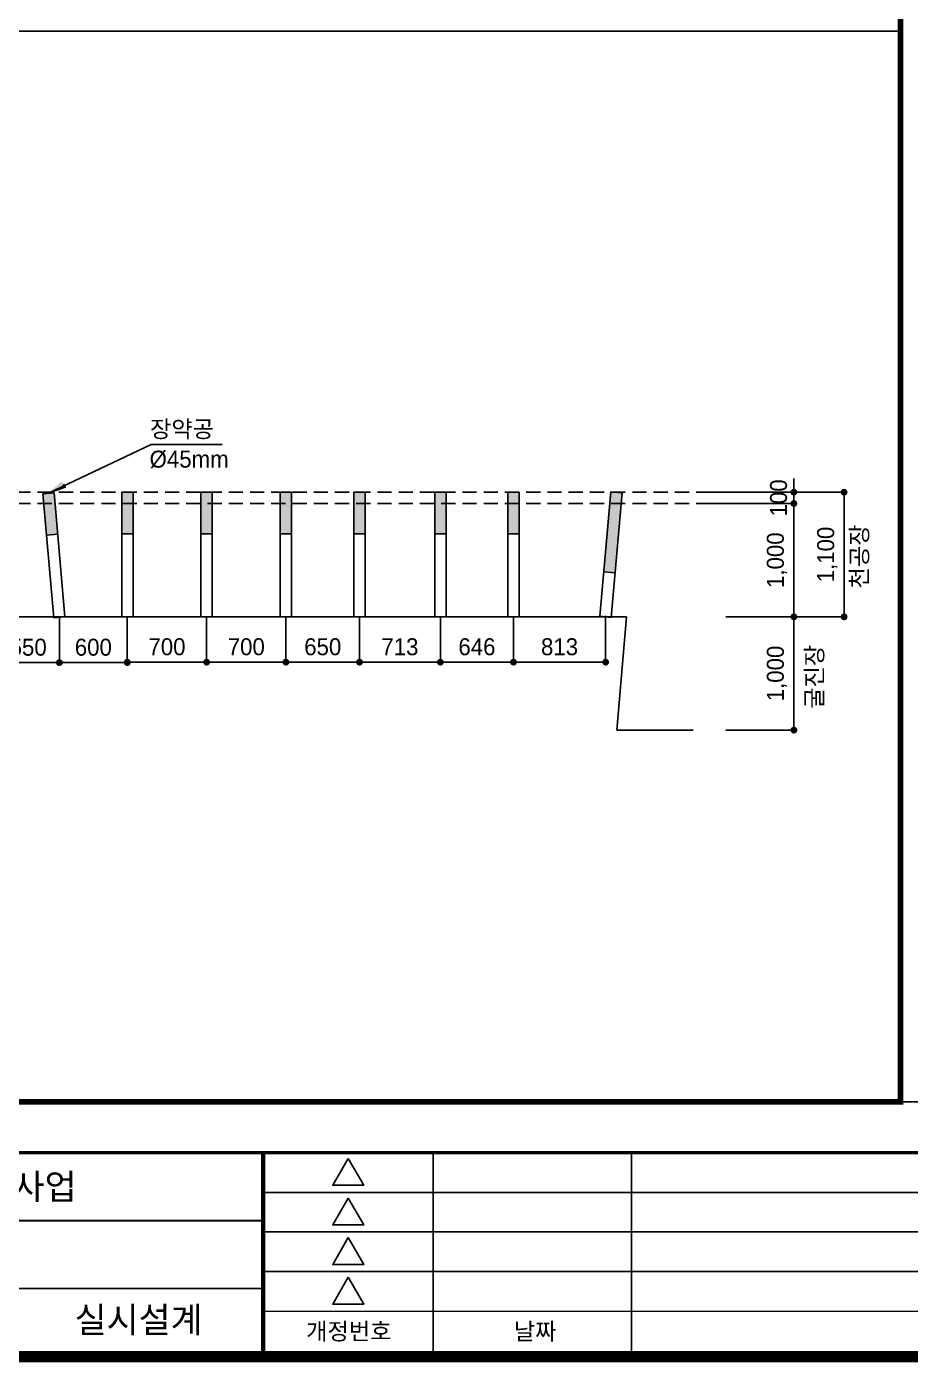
# Model space of a CAD drawing. Extents: x -689 to 317106, y 182884 to 219577.
# Drawn here: x 246168 to 253967, y 183834 to 195623 of the extents above; entities that cross this region are included whole.
import ezdxf
from ezdxf.enums import TextEntityAlignment as Align

# ---------------------------------------------------------------- set-up
doc = ezdxf.new("R2010")
doc.units = 0
doc.header["$LTSCALE"] = 500
doc.header["$MEASUREMENT"] = 0
doc.linetypes.add('HIDDEN', pattern=[0.375, 0.25, -0.125])
doc.layers.get('DEFPOINTS').update_dxf_attribs({"color": 55})
doc.layers.add('0-251', color=7, linetype='Continuous', true_color=0x6e6e6e)
for name, color, linetype in [('A-DIM01', 1, 'Continuous'), ('CS-EXCV', 3, 'CFZ008'), ('CX-BORD-LIN1', 7, 'Continuous'), ('CX-BORD-LIN2', 7, 'Continuous'), ('CZ-TEX0', 7, 'Continuous'), ('CZ-TEX1', 7, 'Continuous'), ('CZ-TEX2', 7, 'Continuous'), ('CZ-TEX3', 7, 'Continuous'), ('발파공(심발)', 4, 'Continuous')]:
    doc.layers.add(name, color=color, linetype=linetype)
doc.styles.add('GTXT', font='')
doc.styles.add('TB_BTXT', font='')
doc.styles.add('TB_TEXT', font='')
doc.styles.add('돋움', font='')
doc.styles.add('돋움체', font='')
doc.styles.get('GTXT').set_extended_font_data('Dotum')
doc.styles.get('TB_BTXT').set_extended_font_data('Dotum')
doc.styles.get('TB_TEXT').set_extended_font_data('Dotum')
doc.styles.get('돋움').set_extended_font_data('Dotum')
doc.styles.get('돋움체').set_extended_font_data('Dotum')
doc.linetypes.add('CFZ008', pattern='A,0.9,-0.2,[106,KHCLINE.shx,S=0.00606,R=180,X=0,Y=0],0.9', length=2)
doc.dimstyles.new('D_50', dxfattribs={"dimscale": 50, "dimtxt": 3, "dimasz": 1.2, "dimexe": 0, "dimexo": 0, "dimgap": 1.2, "dimtad": 1, "dimdec": 0, "dimrnd": 0.0005, "dimdsep": 46, "dimlunit": 6, "dimtxsty": '돋움체', "dimblk": 'DOT', "dimcen": 0.09, "dimclrd": 1, "dimclre": 1, "dimclrt": 1, "dimaunit": 1, "dimadec": 0, "dimazin": 0, "dimtfac": 1, "dimtdec": 0, "dimtix": 1, "dimtmove": 2, "dimatfit": 0, "dimfxl": 1, "dimtvp": 2, "dimtolj": 1, "dimtzin": 0, "dimlwd": -1, "dimlwe": -1, "dimarcsym": 0})

# ---------------------------------------------------------------- blocks, each defined once
blk = doc.blocks.new('_Dot')
at = {"color": 0, "linetype": 'ByBlock', "lineweight": -2}
blk.add_line((-0.5, 0), (-1, 0), dxfattribs=at)
at = {"color": 0, "linetype": 'ByBlock', "const_width": 0.5}
blk.add_lwpolyline([(-0.25, 0, 1), (0.25, 0, 1)], format="xyb", close=True, dxfattribs=at)
blk = doc.blocks.new('*D188')
at = {"layer": 'A-DIM01', "color": 1, "ltscale": 10, "transparency": 16777216}
for p, q in [((245906, 190414), (245906, 190010)), ((246456, 190410), (246456, 190010)), ((246396, 190010), (245966, 190010))]:
    blk.add_line(p, q, dxfattribs=at)
at = {"layer": 'DEFPOINTS', "color": 0, "ltscale": 10, "transparency": 16777216}
for p in [(245906, 190414), (246456, 190410), (245906, 190010)]:
    blk.add_point(p, dxfattribs=at)
at = {"layer": 'A-DIM01', "color": 1, "ltscale": 10, "transparency": 16777216, "xscale": 60, "yscale": 60, "zscale": 60, "rotation": 180}
blk.add_blockref('_Dot', (245906, 190010), dxfattribs=at)
at = {"layer": 'A-DIM01', "color": 1, "ltscale": 10, "transparency": 16777216, "xscale": 60, "yscale": 60, "zscale": 60}
blk.add_blockref('_Dot', (246456, 190010), dxfattribs=at)
at = {"layer": 'A-DIM01', "color": 1, "ltscale": 10, "transparency": 16777216, "insert": (246181, 190145), "char_height": 150, "attachment_point": 5, "style": '돋움체'}
blk.add_mtext('\\A1;550', dxfattribs=at)
blk = doc.blocks.new('*D189')
at = {"layer": 'A-DIM01', "color": 1, "ltscale": 10, "transparency": 16777216}
for p, q in [((250465, 190414), (250465, 190014)), ((251278, 190422), (251278, 190014)), ((251218, 190014), (250525, 190014))]:
    blk.add_line(p, q, dxfattribs=at)
at = {"layer": 'DEFPOINTS', "color": 0, "ltscale": 10, "transparency": 16777216}
for p in [(250465, 190414), (251278, 190422), (250465, 190014)]:
    blk.add_point(p, dxfattribs=at)
at = {"layer": 'A-DIM01', "color": 1, "ltscale": 10, "transparency": 16777216, "xscale": 60, "yscale": 60, "zscale": 60, "rotation": 180}
blk.add_blockref('_Dot', (250465, 190014), dxfattribs=at)
at = {"layer": 'A-DIM01', "color": 1, "ltscale": 10, "transparency": 16777216, "xscale": 60, "yscale": 60, "zscale": 60}
blk.add_blockref('_Dot', (251278, 190014), dxfattribs=at)
at = {"layer": 'A-DIM01', "color": 1, "ltscale": 10, "transparency": 16777216, "insert": (250871, 190149), "char_height": 150, "attachment_point": 5, "style": '돋움체'}
blk.add_mtext('\\A1;813', dxfattribs=at)
blk = doc.blocks.new('*D197')
at = {"layer": 'A-DIM01', "color": 1, "ltscale": 10, "transparency": 16777216}
for p, q in [((252940, 191574), (252940, 191634)), ((252192, 191514), (252940, 191514)), ((252940, 191514), (252940, 191414)), ((252192, 191414), (252940, 191414)), ((252940, 191354), (252940, 191294))]:
    blk.add_line(p, q, dxfattribs=at)
at = {"layer": 'DEFPOINTS', "color": 0, "ltscale": 10, "transparency": 16777216}
for p in [(252192, 191514), (252192, 191414), (252940, 191414)]:
    blk.add_point(p, dxfattribs=at)
at = {"layer": 'A-DIM01', "color": 1, "ltscale": 10, "transparency": 16777216, "xscale": 60, "yscale": 60, "zscale": 60}
for p, rotation in [((252940, 191514), 270), ((252940, 191414), 90)]:
    blk.add_blockref('_Dot', p, dxfattribs=dict(at, rotation=rotation))
at = {"layer": 'A-DIM01', "color": 1, "ltscale": 10, "transparency": 16777216, "insert": (252805, 191464), "char_height": 150, "attachment_point": 5, "rotation": 90, "style": '돋움체'}
blk.add_mtext('\\A1;100', dxfattribs=at)
blk = doc.blocks.new('*D198')
at = {"layer": 'A-DIM01', "color": 1, "ltscale": 10, "transparency": 16777216}
for p, q in [((252340, 190414), (252940, 190414)), ((252940, 190354), (252940, 189474)), ((252340, 189414), (252940, 189414))]:
    blk.add_line(p, q, dxfattribs=at)
at = {"layer": 'DEFPOINTS', "color": 0, "ltscale": 10, "transparency": 16777216}
for p in [(252340, 190414), (252340, 189414), (252940, 189414)]:
    blk.add_point(p, dxfattribs=at)
at = {"layer": 'A-DIM01', "color": 1, "ltscale": 10, "transparency": 16777216, "xscale": 60, "yscale": 60, "zscale": 60}
for p, rotation in [((252940, 190414), 90), ((252940, 189414), 270)]:
    blk.add_blockref('_Dot', p, dxfattribs=dict(at, rotation=rotation))
at = {"layer": 'A-DIM01', "color": 1, "ltscale": 10, "transparency": 16777216, "insert": (252790, 189914), "char_height": 150, "attachment_point": 5, "rotation": 90, "style": '돋움체'}
blk.add_mtext('\\A1;1,000', dxfattribs=at)
blk = doc.blocks.new('*D199')
at = {"layer": 'A-DIM01', "color": 1, "ltscale": 10, "transparency": 16777216}
for p, q in [((252340, 191414), (252940, 191414)), ((252940, 191354), (252940, 190474)), ((252340, 190414), (252940, 190414))]:
    blk.add_line(p, q, dxfattribs=at)
at = {"layer": 'DEFPOINTS', "color": 0, "ltscale": 10, "transparency": 16777216}
for p in [(252340, 191414), (252340, 190414), (252940, 190414)]:
    blk.add_point(p, dxfattribs=at)
at = {"layer": 'A-DIM01', "color": 1, "ltscale": 10, "transparency": 16777216, "xscale": 60, "yscale": 60, "zscale": 60}
for p, rotation in [((252940, 191414), 90), ((252940, 190414), 270)]:
    blk.add_blockref('_Dot', p, dxfattribs=dict(at, rotation=rotation))
at = {"layer": 'A-DIM01', "color": 1, "ltscale": 10, "transparency": 16777216, "insert": (252790, 190914), "char_height": 150, "attachment_point": 5, "rotation": 90, "style": '돋움체'}
blk.add_mtext('\\A1;1,000', dxfattribs=at)
blk = doc.blocks.new('*D200')
at = {"layer": 'A-DIM01', "color": 1, "ltscale": 10, "transparency": 16777216}
for p, q in [((252940, 191514), (253383, 191514)), ((253383, 191454), (253383, 190474)), ((252940, 190414), (253383, 190414))]:
    blk.add_line(p, q, dxfattribs=at)
at = {"layer": 'DEFPOINTS', "color": 0, "ltscale": 10, "transparency": 16777216}
for p in [(252940, 191514), (252940, 190414), (253383, 190414)]:
    blk.add_point(p, dxfattribs=at)
at = {"layer": 'A-DIM01', "color": 1, "ltscale": 10, "transparency": 16777216, "xscale": 60, "yscale": 60, "zscale": 60}
for p, rotation in [((253383, 191514), 90), ((253383, 190414), 270)]:
    blk.add_blockref('_Dot', p, dxfattribs=dict(at, rotation=rotation))
at = {"layer": 'A-DIM01', "color": 1, "ltscale": 10, "transparency": 16777216, "insert": (253234, 190964), "char_height": 150, "attachment_point": 5, "rotation": 90, "style": '돋움체'}
blk.add_mtext('\\A1;1,100', dxfattribs=at)
blk = doc.blocks.new('*D201')
at = {"layer": 'A-DIM01', "color": 1, "ltscale": 10, "transparency": 16777216}
for p, q in [((247056, 190414), (247056, 190014)), ((247756, 190414), (247756, 190014)), ((247696, 190014), (247116, 190014))]:
    blk.add_line(p, q, dxfattribs=at)
at = {"layer": 'DEFPOINTS', "color": 0, "ltscale": 10, "transparency": 16777216}
for p in [(247056, 190414, 0), (247756, 190414, 0), (247056, 190014)]:
    blk.add_point(p, dxfattribs=at)
at = {"layer": 'A-DIM01', "color": 1, "ltscale": 10, "transparency": 16777216, "xscale": 60, "yscale": 60, "zscale": 60, "rotation": 180}
blk.add_blockref('_Dot', (247056, 190014), dxfattribs=at)
at = {"layer": 'A-DIM01', "color": 1, "ltscale": 10, "transparency": 16777216, "xscale": 60, "yscale": 60, "zscale": 60}
blk.add_blockref('_Dot', (247756, 190014), dxfattribs=at)
at = {"layer": 'A-DIM01', "color": 1, "ltscale": 10, "transparency": 16777216, "insert": (247406, 190149), "char_height": 150, "attachment_point": 5, "style": '돋움체'}
blk.add_mtext('\\A1;700', dxfattribs=at)
blk = doc.blocks.new('*D203')
at = {"layer": 'A-DIM01', "color": 1, "ltscale": 10, "transparency": 16777216}
for p, q in [((246456, 190410), (246456, 190010)), ((247056, 190414), (247056, 190010)), ((246996, 190010), (246516, 190010))]:
    blk.add_line(p, q, dxfattribs=at)
at = {"layer": 'DEFPOINTS', "color": 0, "ltscale": 10, "transparency": 16777216}
for p in [(246456, 190410), (247056, 190414), (246456, 190010)]:
    blk.add_point(p, dxfattribs=at)
at = {"layer": 'A-DIM01', "color": 1, "ltscale": 10, "transparency": 16777216, "xscale": 60, "yscale": 60, "zscale": 60, "rotation": 180}
blk.add_blockref('_Dot', (246456, 190010), dxfattribs=at)
at = {"layer": 'A-DIM01', "color": 1, "ltscale": 10, "transparency": 16777216, "xscale": 60, "yscale": 60, "zscale": 60}
blk.add_blockref('_Dot', (247056, 190010), dxfattribs=at)
at = {"layer": 'A-DIM01', "color": 1, "ltscale": 10, "transparency": 16777216, "insert": (246756, 190145), "char_height": 150, "attachment_point": 5, "style": '돋움체'}
blk.add_mtext('\\A1;600', dxfattribs=at)
blk = doc.blocks.new('*D597')
at = {"layer": 'A-DIM01', "color": 1, "ltscale": 10, "transparency": 16777216}
for p, q in [((247756, 190414), (247756, 190014)), ((248456, 190414), (248456, 190014)), ((248396, 190014), (247816, 190014))]:
    blk.add_line(p, q, dxfattribs=at)
at = {"layer": 'DEFPOINTS', "color": 0, "ltscale": 10, "transparency": 16777216}
for p in [(247756, 190414, 0), (248456, 190414), (247756, 190014)]:
    blk.add_point(p, dxfattribs=at)
at = {"layer": 'A-DIM01', "color": 1, "ltscale": 10, "transparency": 16777216, "xscale": 60, "yscale": 60, "zscale": 60, "rotation": 180}
blk.add_blockref('_Dot', (247756, 190014), dxfattribs=at)
at = {"layer": 'A-DIM01', "color": 1, "ltscale": 10, "transparency": 16777216, "xscale": 60, "yscale": 60, "zscale": 60}
blk.add_blockref('_Dot', (248456, 190014), dxfattribs=at)
at = {"layer": 'A-DIM01', "color": 1, "ltscale": 10, "transparency": 16777216, "insert": (248106, 190149), "char_height": 150, "attachment_point": 5, "style": '돋움체'}
blk.add_mtext('\\A1;700', dxfattribs=at)
blk = doc.blocks.new('*D598')
at = {"layer": 'A-DIM01', "color": 1, "ltscale": 10, "transparency": 16777216}
for p, q in [((248456, 190414), (248456, 190014)), ((249106, 190414), (249106, 190014)), ((249046, 190014), (248516, 190014))]:
    blk.add_line(p, q, dxfattribs=at)
at = {"layer": 'DEFPOINTS', "color": 0, "ltscale": 10, "transparency": 16777216}
for p in [(248456, 190414, 0), (249106, 190414), (248456, 190014)]:
    blk.add_point(p, dxfattribs=at)
at = {"layer": 'A-DIM01', "color": 1, "ltscale": 10, "transparency": 16777216, "xscale": 60, "yscale": 60, "zscale": 60, "rotation": 180}
blk.add_blockref('_Dot', (248456, 190014), dxfattribs=at)
at = {"layer": 'A-DIM01', "color": 1, "ltscale": 10, "transparency": 16777216, "xscale": 60, "yscale": 60, "zscale": 60}
blk.add_blockref('_Dot', (249106, 190014), dxfattribs=at)
at = {"layer": 'A-DIM01', "color": 1, "ltscale": 10, "transparency": 16777216, "insert": (248781, 190149), "char_height": 150, "attachment_point": 5, "style": '돋움체'}
blk.add_mtext('\\A1;650', dxfattribs=at)
blk = doc.blocks.new('*D599')
at = {"layer": 'A-DIM01', "color": 1, "ltscale": 10, "transparency": 16777216}
for p, q in [((249106, 190414), (249106, 190014)), ((249819, 190414), (249819, 190014)), ((249759, 190014), (249166, 190014))]:
    blk.add_line(p, q, dxfattribs=at)
at = {"layer": 'DEFPOINTS', "color": 0, "ltscale": 10, "transparency": 16777216}
for p in [(249106, 190414, 0), (249819, 190414), (249106, 190014)]:
    blk.add_point(p, dxfattribs=at)
at = {"layer": 'A-DIM01', "color": 1, "ltscale": 10, "transparency": 16777216, "xscale": 60, "yscale": 60, "zscale": 60, "rotation": 180}
blk.add_blockref('_Dot', (249106, 190014), dxfattribs=at)
at = {"layer": 'A-DIM01', "color": 1, "ltscale": 10, "transparency": 16777216, "xscale": 60, "yscale": 60, "zscale": 60}
blk.add_blockref('_Dot', (249819, 190014), dxfattribs=at)
at = {"layer": 'A-DIM01', "color": 1, "ltscale": 10, "transparency": 16777216, "insert": (249462, 190149), "char_height": 150, "attachment_point": 5, "style": '돋움체'}
blk.add_mtext('\\A1;713', dxfattribs=at)
blk = doc.blocks.new('*D600')
at = {"layer": 'A-DIM01', "color": 1, "ltscale": 10, "transparency": 16777216}
for p, q in [((249819, 190414), (249819, 190014)), ((250465, 190414), (250465, 190014)), ((250405, 190014), (249879, 190014))]:
    blk.add_line(p, q, dxfattribs=at)
at = {"layer": 'DEFPOINTS', "color": 0, "ltscale": 10, "transparency": 16777216}
for p in [(249819, 190414, 0), (250465, 190414), (249819, 190014)]:
    blk.add_point(p, dxfattribs=at)
at = {"layer": 'A-DIM01', "color": 1, "ltscale": 10, "transparency": 16777216, "xscale": 60, "yscale": 60, "zscale": 60, "rotation": 180}
blk.add_blockref('_Dot', (249819, 190014), dxfattribs=at)
at = {"layer": 'A-DIM01', "color": 1, "ltscale": 10, "transparency": 16777216, "xscale": 60, "yscale": 60, "zscale": 60}
blk.add_blockref('_Dot', (250465, 190014), dxfattribs=at)
at = {"layer": 'A-DIM01', "color": 1, "ltscale": 10, "transparency": 16777216, "insert": (250142, 190149), "char_height": 150, "attachment_point": 5, "style": '돋움체'}
blk.add_mtext('\\A1;646', dxfattribs=at)
blk = doc.blocks.new('CXBLKA1')
at = {"layer": 'CX-BORD-LIN1', "color": 7, "const_width": 2}
blk.add_lwpolyline([(821, 20), (25, 20), (25, 574), (821, 574)], close=True, dxfattribs=at)
at = {"layer": 'CX-BORD-LIN1', "color": 7}
for points, const_width in [([(821, 56), (25, 56)], 0.6), ([(305, 20), (305, 56)], 0.8)]:
    blk.add_lwpolyline(points, dxfattribs=dict(at, const_width=const_width))
at = {"layer": 'CX-BORD-LIN2', "color": 7}
for p, q in [((335, 20), (335, 56)), ((370, 20), (370, 56))]:
    blk.add_line(p, q, dxfattribs=at)
for points in [[(320, 55), (317.26, 50.25), (322.74, 50.25)], [(320, 48), (317.26, 43.25), (322.74, 43.25)], [(320, 41), (317.26, 36.25), (322.74, 36.25)], [(320, 34), (317.26, 29.25), (322.74, 29.25)]]:
    blk.add_lwpolyline(points, close=True, dxfattribs=at)
for points in [[(611, 49), (305, 49)], [(611, 42), (305, 42)], [(611, 35), (305, 35)]]:
    blk.add_lwpolyline(points, dxfattribs=at)
for points, const_width in [([(305, 44), (145, 44)], 0.3), ([(305, 32), (145, 32)], 0.3), ([(611, 28), (305, 28)], 0.2)]:
    blk.add_lwpolyline(points, dxfattribs=dict(at, const_width=const_width))
at = {"layer": 'CZ-TEX0', "color": 7, "style": 'TB_BTXT'}
blk.add_attdef('UD_TITLE', text='', height=10, dxfattribs=at).set_placement((423, 553), align=Align.MIDDLE_CENTER)
at = {"layer": 'CZ-TEX1', "color": 7, "style": 'TB_BTXT'}
blk.add_attdef('PI_CNAME', text='', height=5, dxfattribs=at).set_placement((40, 552), align=Align.BOTTOM_LEFT)
blk.add_attdef('UD_SUBTITLE', text='', height=7, dxfattribs=at).set_placement((423, 538), align=Align.MIDDLE_CENTER)
at = {"layer": 'CZ-TEX2', "color": 7, "style": 'TB_TEXT'}
for s, p in [('개정번호', (320.1, 24.5)), ('날짜', (353, 24.5))]:
    blk.add_text(s, height=3, dxfattribs=at).set_placement(p, align=Align.MIDDLE)
at = {"layer": 'CZ-TEX2', "color": 7}
for tag, height, style, p in [('UD_CDNAME', 4, 'TB_BTXT', (42, 544)), ('DA_STDNAME', 3, 'TB_TEXT', (783.49, 13.5))]:
    blk.add_attdef(tag, text='', height=height, dxfattribs=dict(at, style=style)).set_placement(p, align=Align.BOTTOM_LEFT)
at = {"layer": 'CZ-TEX2', "color": 7, "style": 'TB_TEXT'}
for tag, height, p in [('DC_RDATE4', 3.5, (353, 52.5)), ('DC_RAPP4', 3.5, (501.56, 52.5)), ('DC_RCHK4', 3.5, (542.36, 52.5)), ('DC_RDGN4', 3.5, (582.36, 52.5)), ('PI_TITLE', 4.5, (243, 50)), ('DC_RNUM4', 3, (320, 52)), ('UD_CDIST', 4.5, (676, 50)), ('FI_NAME', 4.5, (780, 51)), ('DC_RDATE3', 3.5, (353, 45.4)), ('DC_RAPP3', 3.5, (501.56, 45.4)), ('DC_RCHK3', 3.5, (542.36, 45.4)), ('DC_RDGN3', 3.5, (582.36, 45.4)), ('DC_RNUM3', 3, (320, 45)), ('DI_TITLE', 4.5, (780, 44)), ('PI_CDNAME', 4.5, (243, 38)), ('DC_RDATE2', 3.5, (353, 38.5)), ('DC_RAPP2', 3.5, (501.56, 38.5)), ('DC_RCHK2', 3.5, (542.36, 38.5)), ('DC_RDGN2', 3.5, (582.36, 38.5)), ('DA_HSCALE', 4.5, (658.5, 38)), ('DA_VSCALE', 4.5, (693, 38)), ('DC_RNUM2', 3, (320, 38)), ('DI_SUBTITLE', 3.5, (780, 37)), ('DC_RDATE1', 3.5, (353, 31.5)), ('DC_RAPP1', 3.5, (501.56, 31.5)), ('DC_RCHK1', 3.5, (542.36, 31.5)), ('DC_RDGN1', 3.5, (582.36, 31.5)), ('DC_RNUM1', 3, (320, 31)), ('PA_CCLASS', 4.5, (204, 26.5)), ('PI_STAGE', 4.5, (283, 26.5)), ('DI_DRWNO', 4.5, (676, 26.5)), ('DA_PAGENO', 4.5, (780, 26.5))]:
    blk.add_attdef(tag, text='', height=height, dxfattribs=at).set_placement(p, align=Align.MIDDLE_CENTER)
for tag, p in [('DC_RDES4', (377, 52.5)), ('DC_RDES3', (377, 45.4)), ('DC_RDES2', (377, 38.5)), ('DC_RDES1', (377.03, 31.5))]:
    blk.add_attdef(tag, text='', height=3.5, dxfattribs=at).set_placement(p, align=Align.MIDDLE_LEFT)
at = {"layer": 'CZ-TEX3', "color": 7, "style": 'TB_TEXT', "flags": 1}
for tag, p in [('PI_ID', (24, 16)), ('PI_CCODE', (31, 16)), ('PA_DSDATE', (47, 16)), ('PA_DEDATE', (64, 16)), ('PA_CSDATE', (81, 16)), ('PA_CEDATE', (98, 16)), ('PA_CFDATE', (114, 16)), ('EI_ENAME', (132, 16)), ('EI_DEPT', (146, 16)), ('EI_PERSON', (158, 16)), ('EI_EMAIL', (174, 16)), ('CI_CATEG', (189, 16)), ('CI_ROLE', (204, 16)), ('CI_ONAME', (216, 16)), ('CI_ADDR', (232, 16)), ('CI_TEL', (246, 16)), ('CI_FAX', (257, 16)), ('CI_HPADDR', (270, 16)), ('CI_CODE', (287, 16)), ('CI_DEPT', (300, 16)), ('CI_PERSON', (312, 16)), ('CI_EMAIL', (329, 16)), ('CI_PROLE', (342, 16)), ('DI_MANCODE', (357, 16)), ('DI_CATEG', (377, 16)), ('DI_LDATE', (392, 16)), ('DI_PCLASS', (407, 16)), ('DI_MMCLASS', (424, 16)), ('DI_MSCLASS', (443, 16)), ('DI_ECLASS', (462, 16)), ('DI_FNAME', (478, 16)), ('DC_ONAME', (493, 16)), ('DC_NNAME', (510, 16)), ('FI_CODE', (529, 16)), ('FI_CLASS', (545, 16)), ('FI_ICODE1', (563, 16)), ('FI_ICODE2', (581, 16)), ('------------', (597, 16))]:
    blk.add_attdef(tag, p, '', height=2, dxfattribs=at)

msp = doc.modelspace()

# ---------------------------------------------------------------- hatches: boundary and pattern name
at = {"layer": 'A-DIM01'}
h = msp.add_hatch(color=1, dxfattribs=at)
h.dxf.hatch_style = 1
h.paths.add_polyline_path([(246359.96606, 191505.49465), (246476.16923, 191611.23776), (246492.01845, 191584.87043), (246507.86767, 191558.5031)])
at = {"layer": '발파공(심발)'}
for points in [[(246409.77579, 191509.85244), (246310.15632, 191501.13687), (246342.25704, 191134.22395), (246441.87651, 191142.93953)], [(247106.21418, 191514.03827), (247006.21418, 191514.03827), (247006.21418, 191145.72381), (247106.21418, 191145.72381)], [(247805.64711, 191514.03827), (247705.64711, 191514.03827), (247705.64711, 191145.72381), (247805.64711, 191145.72381)], [(248505.64711, 191514.03827), (248405.64711, 191514.03827), (248405.64711, 191145.72381), (248505.64711, 191145.72381)], [(249155.64711, 191514.03827), (249055.64711, 191514.03827), (249055.64711, 191145.72381), (249155.64711, 191145.72381)], [(249869.07203, 191514.03827), (249769.07203, 191514.03827), (249769.07203, 191145.72381), (249869.07203, 191145.72381)], [(250514.76225, 191514.03827), (250414.76225, 191514.03827), (250414.76225, 191145.72381), (250514.76225, 191145.72381)], [(251424.375, 191509.55528), (251324.77245, 191518.46209), (251263.4071, 190812.15857), (251363.00966, 190803.25177)]]:
    msp.add_hatch(color=253, dxfattribs=at).paths.add_polyline_path(points)

# ---------------------------------------------------------------- linework, layer by layer
at = {"layer": '0-251', "const_width": 50}
msp.add_lwpolyline([(253880.64711, 186134.30698), (235630.64711, 186134.30698), (235630.64711, 208584.30698), (253880.64711, 208584.30698), (253880.64711, 186134.30698)], dxfattribs=at)
at = {"layer": 'A-DIM01'}
msp.add_line((247267.53746, 191935.28307), (246359.96606, 191505.49465), dxfattribs=at)
msp.add_lwpolyline([(247267.53746, 191935.28307), (247893.91894, 191935.28307)], dxfattribs=at)
at = {"layer": 'A-DIM01', "color": 1}
msp.add_lwpolyline([(246359.96606, 191505.49465), (246507.86767, 191558.5031), (246492.01845, 191584.87043)], dxfattribs=at)
at = {"layer": 'A-DIM01', "linetype": 'HIDDEN'}
for points in [[(237639.09446, 191514.03827), (252376.86824, 191514.03827)], [(237639.09446, 191414.03827), (252376.86824, 191414.03827)]]:
    msp.add_lwpolyline(points, dxfattribs=at)
at = {"layer": 'CS-EXCV', "linetype": 'CFZ008', "ltscale": 0.5}
for p, q in [((251462.91796, 190414.03827), (238048.37626, 190414.03827)), ((251378.00533, 189414.03827), (251462.91796, 190414.03827))]:
    msp.add_line(p, q, dxfattribs=at)
at = {"layer": 'CS-EXCV', "color": 3}
msp.add_line((251380.47089, 189414.03827), (252051.24379, 189414.03827), dxfattribs=at)
at = {"layer": 'DEFPOINTS'}
msp.add_line((235630.64711, 195584.30698), (253880.64711, 195584.30698), dxfattribs=at)
for points in [[(235630.64711, 211034.30698), (273680.64711, 211034.30698), (273680.64711, 186134.30698), (235630.64711, 186134.30698)], [(235630.64711, 196184.30698), (253880.64711, 196184.30698), (253880.64711, 186134.30698), (235630.64711, 186134.30698)]]:
    msp.add_lwpolyline(points, close=True, dxfattribs=at)
at = {"layer": '발파공(심발)', "color": 3}
for p, q in [((246310.15632, 191501.13687), (246409.77579, 191509.85244)), ((247006.21418, 191514.03827), (247106.21418, 191514.03827)), ((247705.64711, 191514.03827), (247805.64711, 191514.03827)), ((248405.64711, 191514.03827), (248505.64711, 191514.03827)), ((249055.64711, 191514.03827), (249155.64711, 191514.03827)), ((249769.07203, 191514.03827), (249869.07203, 191514.03827)), ((250414.76225, 191514.03827), (250514.76225, 191514.03827)), ((251424.04413, 191509.58487), (251324.44158, 191518.49167))]:
    msp.add_line(p, q, dxfattribs=at)
at = {"layer": '발파공(심발)', "color": 7}
for p, q in [((246342.25704, 191134.22395, 0), (246441.87651, 191142.93953, 0)), ((247006.21418, 191145.72381, 0), (247106.21418, 191145.72381, 0)), ((247705.64711, 191145.72381, 0), (247805.64711, 191145.72381, 0)), ((248405.64711, 191145.72381, 0), (248505.64711, 191145.72381, 0)), ((249055.64711, 191145.72381, 0), (249155.64711, 191145.72381, 0)), ((249769.07203, 191145.72381, 0), (249869.07203, 191145.72381, 0)), ((250414.76225, 191145.72381, 0), (250514.76225, 191145.72381, 0)), ((251263.4071, 190812.15857), (251363.00966, 190803.25177))]:
    msp.add_line(p, q, dxfattribs=at)
at = {"layer": '발파공(심발)', "color": 3}
for points in [[(246409.77579, 191509.85244), (246505.64711, 190414.03827), (246406.02764, 190405.3227), (246310.15632, 191501.13687)], [(247106.21418, 191514.03827), (247106.21418, 190414.03827), (247006.21418, 190414.03827), (247006.21418, 191514.03827)], [(247805.64711, 191514.03827), (247805.64711, 190414.03827), (247705.64711, 190414.03827), (247705.64711, 191514.03827)], [(248505.64711, 191514.03827), (248505.64711, 190414.03827), (248405.64711, 190414.03827), (248405.64711, 191514.03827)], [(249155.64711, 191514.03827), (249155.64711, 190414.03827), (249055.64711, 190414.03827), (249055.64711, 191514.03827)], [(249869.07203, 191514.03827), (249869.07203, 190414.03827), (249769.07203, 190414.03827), (249769.07203, 191514.03827)], [(250514.76225, 191514.03827), (250514.76225, 190414.03827), (250414.76225, 190414.03827), (250414.76225, 191514.03827)], [(251424.04413, 191509.58487), (251327.8066, 190409.58487), (251228.20405, 190418.49167), (251324.44158, 191518.49167)]]:
    msp.add_lwpolyline(points, dxfattribs=at)

# ---------------------------------------------------------------- block references
ref = msp.add_blockref('CXBLKA1', (233005.64711, 182884.30698), dxfattribs=dict(xscale=50, yscale=50, zscale=50))
ref.add_attrib('PI_TITLE', '승학터널 민간투자사업', dxfattribs={"layer": 'CZ-TEX2', "height": 225, "style": 'TB_TEXT'}).set_placement((245155.64711, 185384.30698), align=Align.MIDDLE_CENTER)
ref.add_attrib('PI_STAGE', '실시설계', dxfattribs={"layer": 'CZ-TEX2', "height": 225, "style": 'TB_TEXT'}).set_placement((247155.64711, 184209.30698), align=Align.MIDDLE_CENTER)

# ---------------------------------------------------------------- texts
at = {"layer": 'CZ-TEX2', "style": 'GTXT'}
for s, p in [('장약공', (247256.48988, 191996.79737)), ('Ø45mm', (247252.68976, 191730.96226))]:
    msp.add_text(s, height=150, dxfattribs=at).set_placement(p)
at = {"layer": 'CZ-TEX2', "style": '돋움'}
for s, p in [('천공장', (253591.37384, 190664.64688)), ('굴진장', (253194.95684, 189602.25391))]:
    msp.add_text(s, height=150, rotation=90.000138978, dxfattribs=at).set_placement(p)

# ---------------------------------------------------------------- dimensions: what is measured, and where the dimension line sits
at = {"layer": 'A-DIM01', "ltscale": 10}
dim = msp.add_aligned_dim(p1=(252191.57095, 191514.03827), p2=(252191.57095, 191414.03827), distance=748.06878, dimstyle='D_50', dxfattribs=at)
dim.commit()
dim.dimension.update_dxf_attribs({"geometry": '*D197', "text_midpoint": (252804.53797, 191464.03827)})
for base, p1, p2, picture, middle in [((253383.34206, 190414.03827), (252939.63973, 191514.03827), (252939.63973, 190414.03827), '*D200', (253233.78982, 190964.03827)), ((252939.63973, 190414.03827), (252339.63973, 191414.03827), (252339.63973, 190414.03827), '*D199', (252790.0875, 190914.03827)), ((252939.63973, 189414.03827), (252339.63973, 190414.03827), (252339.63973, 189414.03827), '*D198', (252790.0875, 189914.03827))]:
    dim = msp.add_linear_dim(base=base, p1=p1, p2=p2, angle=90, dimstyle='D_50', dxfattribs=at)
    dim.commit()
    dim.dimension.update_dxf_attribs({"geometry": picture, "text_midpoint": middle})
for base, p1, p2, picture, middle in [((245905.64711, 190009.68048), (246455.83738, 190409.68048), (245905.64711, 190414.03827), '*D188', (246180.74224, 190144.78225)), ((246455.83738, 190009.68048), (247055.64711, 190414.03827), (246455.83738, 190409.68048), '*D203', (246755.74224, 190144.78225)), ((247055.64711, 190014.03827, 0), (247755.64711, 190414.03827), (247055.64711, 190414.03827), '*D201', (247405.64711, 190149.14004, 0)), ((247755.64711, 190014.03827), (248455.64711, 190414.03827), (247755.64711, 190414.03827, 0), '*D597', (248105.64711, 190149.14004)), ((248455.64711, 190014.03827), (249105.64711, 190414.03827), (248455.64711, 190414.03827, 0), '*D598', (248780.64711, 190149.14004)), ((249105.64711, 190014.03827), (249819.07203, 190414.03827), (249105.64711, 190414.03827, 0), '*D599', (249462.35957, 190149.14004)), ((249819.07203, 190014.03827), (250464.76225, 190414.03827), (249819.07203, 190414.03827, 0), '*D600', (250141.91714, 190149.14004)), ((250464.76225, 190014.03827), (251278.00533, 190422.45917), (250464.76225, 190414.03827), '*D189', (250871.38379, 190149.14004))]:
    dim = msp.add_linear_dim(base=base, p1=p1, p2=p2, dimstyle='D_50', dxfattribs=at)
    dim.commit()
    dim.dimension.update_dxf_attribs({"geometry": picture, "text_midpoint": middle})

doc.saveas('drawing.dxf')
